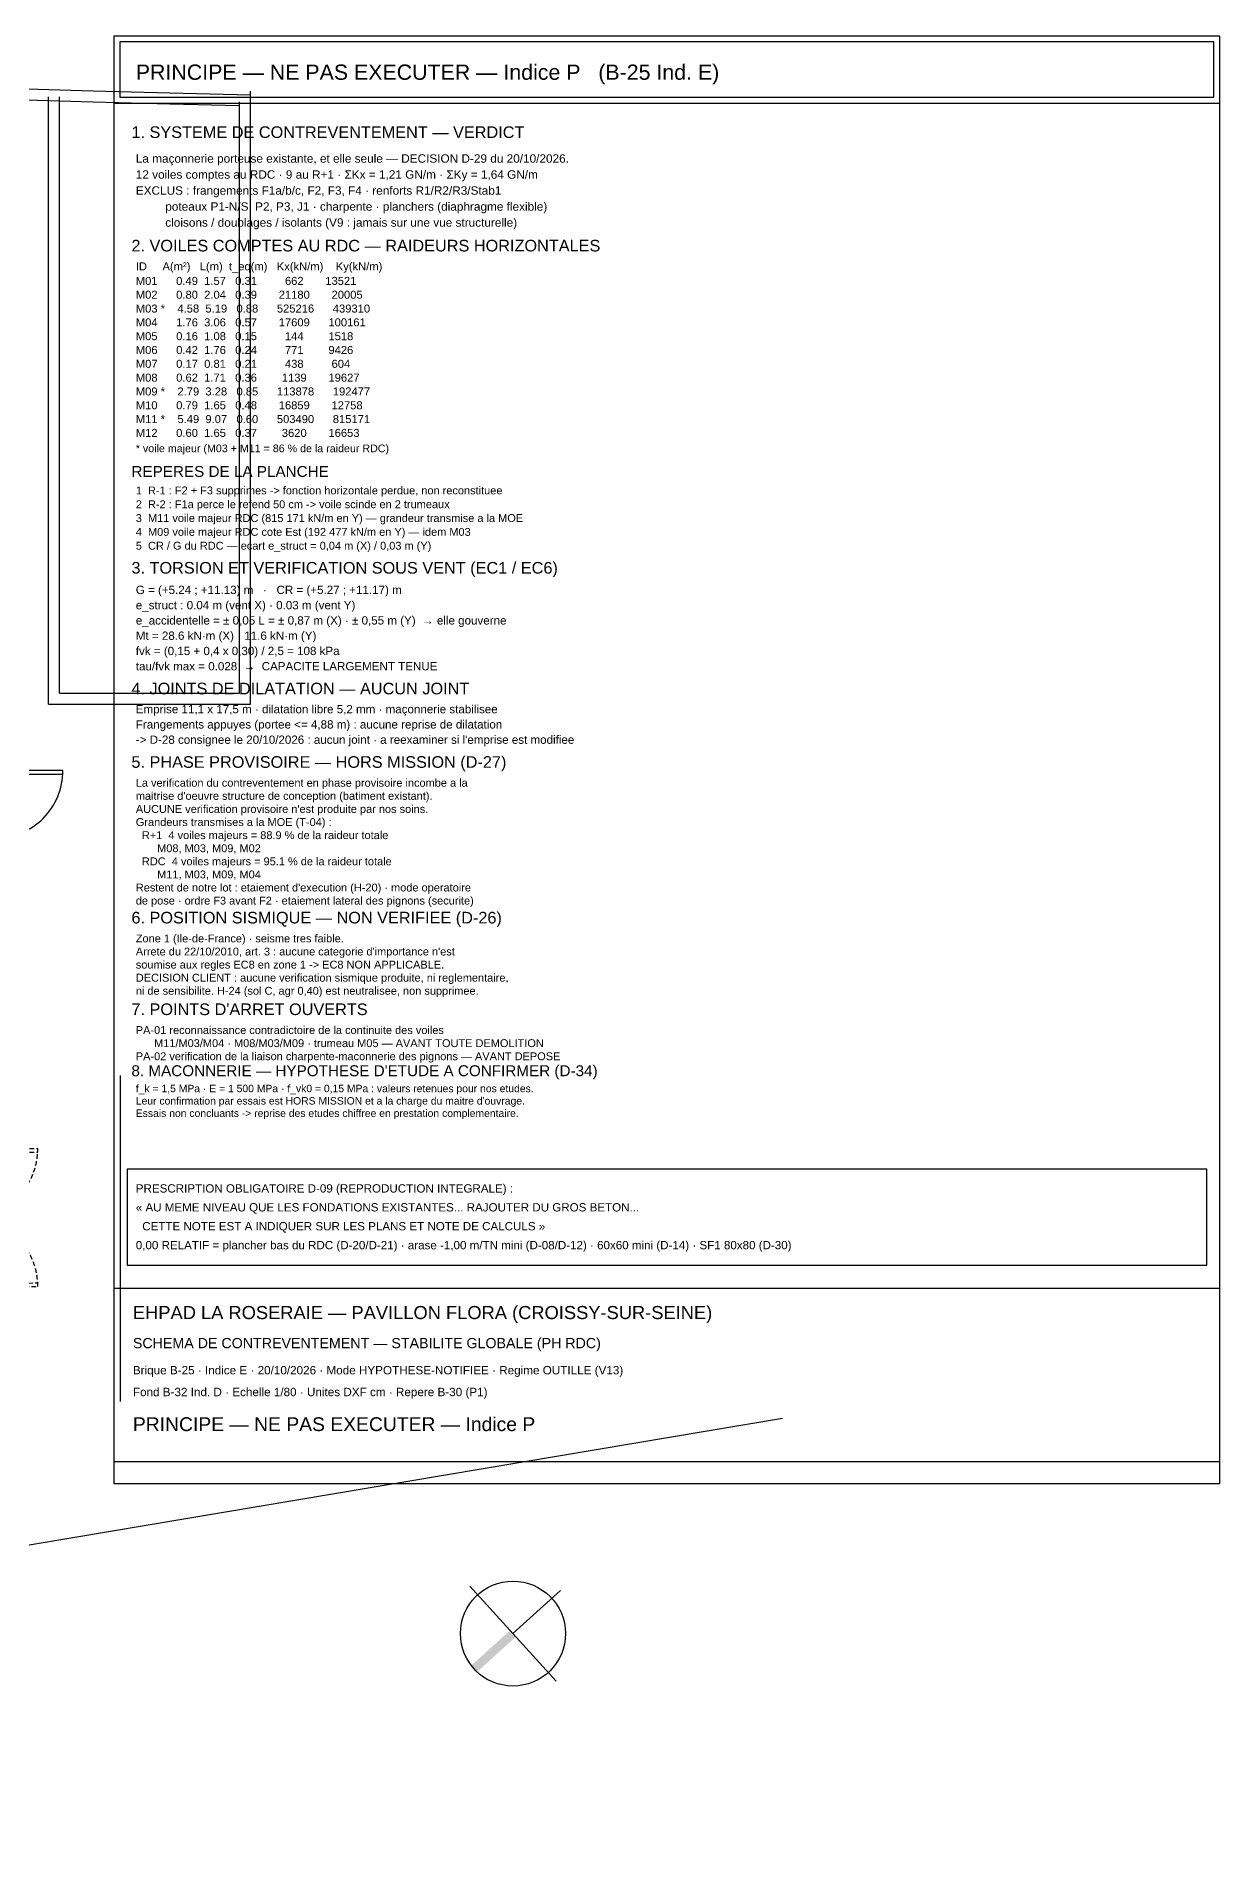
# Model space of a CAD drawing. Header units: centimetres. Extents: x 7169 to 11260, y 3983 to 6514.
# Drawn here: x 9633 to 11260, y 3983 to 6470 of the extents above; entities that cross this region are included whole.
import ezdxf

# ---------------------------------------------------------------- set-up
doc = ezdxf.new("R2010")
doc.units = ezdxf.units.CM
doc.linetypes.add('CACHE', pattern=[9.525, 6.35, -3.175])
doc.linetypes.add('PROJECTION', pattern=[0.3, 0.12, -0.18])
for name, color, linetype in [('010_mur', 8, 'Continuous'), ('030_menuiserie', 9, 'Continuous'), ('070_trait-fin', 9, 'Continuous'), ('B25-ALERTE', 1, 'Continuous'), ('B25-CADR', 7, 'Continuous'), ('B25-TEXTE', 7, 'Continuous')]:
    doc.layers.add(name, color=color, linetype=linetype)
doc.styles.get("Standard").update_dxf_attribs({"font": 'arial.ttf'})
pattern_1 = [(45.21487, (-11671.396, -4335.0017), (-4.5069355, 4.4732575), [])]

# ---------------------------------------------------------------- blocks, each defined once
blk = doc.blocks.new('*U1201')
for points in [[(0.05, -0.042), (0.05, 0), (0, 0), (0, -0.072), (0.035, -0.072), (0.035, -0.042)], [(0.065, -0.072), (0.035, -0.072), (0.035, -0.721), (0.065, -0.721)], [(0.668, -0.042), (0.668, 0), (0.718, 0), (0.718, -0.072), (0.683, -0.072), (0.683, -0.042)]]:
    blk.add_lwpolyline(points, close=True)
at = {"linetype": 'PROJECTION', "ltscale": 0.75}
blk.add_arc((0.035, -0.073), 0.648, 271.6999, 0.0451, dxfattribs=at)
blk = doc.blocks.new('Murs porteurs selon geometre projet')
at = {"layer": '010_mur'}
h = blk.add_hatch(dxfattribs=at)
h.set_pattern_fill('ANSI31', color=4, scale=2, angle=0.2149)
h.set_pattern_definition(pattern_1)
edge = h.paths.add_edge_path()
edge.add_line((-2690.4, 1231.6), (-2691.2, 1611.5))
edge.add_line((-2691.2, 1611.5), (-2687.8, 1611.5))
edge.add_line((-2687.8, 1611.5), (-2687.8, 1622.5))
edge.add_line((-2687.8, 1622.5), (-2688.1, 2002.9))
edge.add_line((-2688.1, 2002.9), (-2296.6, 1995))
edge.add_line((-2296.6, 1995), (-2296.1, 2023.3))
edge.add_line((-2296.1, 2023.3), (-2738, 2025.7))
edge.add_line((-2738, 2025.7), (-2737.5, 1602.6))
edge.add_line((-2737.5, 1602.6), (-2751, 1601.5))
edge.add_line((-2751, 1601.5), (-2751.6, 1599.2))
edge.add_line((-2751.6, 1599.2), (-2863.1, 1599.6))
edge.add_line((-2863.1, 1599.6), (-2865, 1564))
edge.add_line((-2865, 1564), (-2812.9, 1564))
edge.add_line((-2812.9, 1564), (-2744, 1564.3))
edge.add_line((-2744, 1564.3), (-2743.6, 1435.3))
edge.add_line((-2743.6, 1435.3), (-2743.1, 1231.5))
edge.add_line((-2743.1, 1231.5), (-2690.5, 1231.6))
h = blk.add_hatch(dxfattribs=at)
h.set_pattern_fill('ANSI31', color=4, scale=2, angle=0.2149)
h.set_pattern_definition(pattern_1)
h.paths.add_polyline_path([(-2168, 1876.3), (-2147.9, 1877.1), (-2148, 1871.7), (-2142.6, 1871.4), (-2140.1, 1976.7), (-2135.7, 1976.8), (-2136.1, 2027.4), (-2185.7, 2027.4), (-2189, 2022.9), (-2216.2, 2023.2), (-2217.6, 1994.6), (-2183.9, 1992), (-2168, 1975.6)])
at = {"layer": '010_mur', "lineweight": 5}
h = blk.add_hatch(dxfattribs=at)
h.set_pattern_fill('ANSI31', color=4, scale=2, angle=0.2149)
h.set_pattern_definition(pattern_1)
h.paths.add_polyline_path([(-2175.2, 1627.8), (-2175.3, 1609.2), (-2156.6, 1609.1), (-2156.6, 1605.1), (-2148.2, 1605), (-2148.1, 1607.1), (-2142.8, 1606.8), (-2141.9, 1628.5), (-2148.1, 1629), (-2148.6, 1626.7)])
at = {"layer": '010_mur'}
h = blk.add_hatch(dxfattribs=at)
h.set_pattern_fill('ANSI31', color=4, scale=2, angle=0.2149)
h.set_pattern_definition(pattern_1)
h.paths.add_polyline_path([(-3146.2, 1483.5), (-3109.8, 1483.8), (-3109.7, 1563.6), (-3016.4, 1563.7), (-3013.7, 1600.2), (-3126.8, 1600.6), (-3127.9, 1604.3), (-3149, 1603.9), (-3149, 1582.1), (-3146.1, 1581.8)])
h = blk.add_hatch(dxfattribs=at)
h.set_pattern_fill('ANSI31', color=4, scale=2, angle=0.2149)
h.set_pattern_definition(pattern_1)
h.paths.add_polyline_path([(-2402.1, 1174.5), (-2402.1, 1231.5), (-2690.5, 1231.6), (-2743.1, 1231.5), (-2743, 1168.1), (-2689.7, 1169.7), (-2689.6, 1175.2)])
h.paths.add_polyline_path([(-2311.9, 1231.4), (-2311.9, 1174.1), (-2137.3, 1173.5), (-2137.4, 1165.4), (-2115.1, 1163.6), (-2115.3, 1158.5), (-2085, 1158.7), (-2084.9, 1163.1), (-2082.9, 1165.1), (-2083, 1187.2), (-2086.2, 1189.8), (-2084.6, 1334.1), (-2080.1, 1334.5), (-2080.2, 1385.4), (-2140.1, 1385.4), (-2141.3, 1482.5), (-2171.6, 1483), (-2172.1, 1226.7), (-2176.8, 1226.9), (-2177.1, 1214.1), (-2198.3, 1215.1), (-2198.9, 1195), (-2258.6, 1195.1), (-2257.3, 1231.6)])
h = blk.add_hatch(dxfattribs=at)
h.set_pattern_fill('ANSI31', color=4, scale=2, angle=0.2149)
h.set_pattern_definition(pattern_1)
h.paths.add_polyline_path([(-3146.2, 1163.3), (-3146.2, 1212.5), (-3149.8, 1212.7), (-3149.1, 1233.4), (-3146.3, 1233.6), (-3146.3, 1332.6), (-3110, 1332.5), (-3110.2, 1165.1)])
h = blk.add_hatch(dxfattribs=at)
h.set_pattern_fill('ANSI31', color=4, scale=2, angle=0.2149)
h.set_pattern_definition(pattern_1)
h.paths.add_polyline_path([(-3109.7, 1007.7), (-3109.7, 1024.5), (-3110.3, 1075.8), (-3146.3, 1074.4), (-3146.4, 1028.5), (-3149.4, 1028.3), (-3150.4, 1006.7), (-3148, 1006.5), (-3147.3, 903.4), (-3116, 904.4), (-3116.6, 1007.6)])
h = blk.add_hatch(dxfattribs=at)
h.set_pattern_fill('ANSI31', color=4, scale=2, angle=0.2149)
h.set_pattern_definition(pattern_1)
edge = h.paths.add_edge_path()
edge.add_line((-2177.9, 940.2), (-2138.4, 940.1))
edge.add_line((-2138.4, 940.1), (-2137.2, 1034.8))
edge.add_line((-2137.2, 1034.8), (-2086.3, 1039))
edge.add_line((-2086.3, 1039), (-2086.4, 1034.4))
edge.add_line((-2086.4, 1034.4), (-2083.9, 1032))
edge.add_line((-2083.9, 1032), (-2083.6, 1009.2))
edge.add_line((-2083.6, 1009.2), (-2086.1, 1007.6))
edge.add_line((-2086.1, 1007.6), (-2086.4, 874.9))
edge.add_arc((-2083, 876.4), 3.71, 204.38, 256.8367)
edge.add_arc((-2084.7, 869.3), 3.64, -0.6892, 76.8367, ccw=False)
edge.add_line((-2081, 869.2), (-2080.8, 854.8))
edge.add_line((-2080.8, 854.8), (-2074.8, 854.2))
edge.add_line((-2074.8, 854.2), (-2075, 841.6))
edge.add_line((-2075, 841.6), (-2081, 840.8))
edge.add_line((-2081, 840.8), (-2081.6, 822.5))
edge.add_line((-2081.6, 822.5), (-2141.2, 822.7))
edge.add_line((-2141.2, 822.7), (-2141.6, 741.9))
edge.add_line((-2141.6, 741.9), (-2165.7, 740.7))
edge.add_line((-2165.7, 740.7), (-2167.7, 767.9))
edge.add_line((-2167.7, 767.9), (-2167.4, 879.3))
edge.add_arc((-2179.1, 882.2), 12.1, 346.1269, 443.5219)
edge.add_line((-2177.7, 894.2), (-2177.9, 940.2))
h.paths.add_polyline_path([(-2737.4, 657), (-2738.9, 1010.5), (-2743.4, 1010.5), (-2743.5, 1024.6), (-2743.4, 1058.6), (-2690.8, 1058.7), (-2692.2, 941.1), (-2277.5, 940.4), (-2277.3, 887), (-2601.4, 887.2), (-2690.1, 887.2), (-2690.2, 572.6), (-2740.2, 572.2), (-2740.5, 643.2), (-2740.6, 657)])
h = blk.add_hatch(dxfattribs=at)
h.set_pattern_fill('ANSI31', color=4, scale=2, angle=0.2149)
h.set_pattern_definition(pattern_1)
h.paths.add_polyline_path([(-3017.6, 657.2), (-3018, 634.4), (-3017.9, 583.4), (-3049.8, 582.3), (-3050.1, 632.4), (-3127.8, 632.4), (-3128, 630.1), (-3149.1, 630.3), (-3148.5, 652.7), (-3145.5, 652.8), (-3146.2, 753), (-3115.1, 752.9), (-3114.5, 660), (-3021.1, 657.1)])
at = {"layer": '010_mur', "lineweight": 5}
h = blk.add_hatch(dxfattribs=at)
h.set_pattern_fill('ANSI31', color=4, scale=2, angle=0.2149)
h.set_pattern_definition(pattern_1)
h.paths.add_polyline_path([(-3017.3, 375), (-3017.5, 342.5), (-3048.7, 343.9), (-3049.4, 497.7), (-3017.8, 497.6), (-3017.6, 382.3)])
at = {"layer": '010_mur', "flags": 128}
for points in [[(-2690.4, 1231.6), (-2691.2, 1611.5), (-2687.8, 1611.5), (-2687.8, 1622.5), (-2688.1, 2002.9), (-2296.6, 1995), (-2296.1, 2023.3), (-2738, 2025.7), (-2737.5, 1602.6), (-2751, 1601.5), (-2751.6, 1599.2), (-2863.1, 1599.6), (-2865, 1564), (-2812.9, 1564), (-2744, 1564.3), (-2743.6, 1435.3), (-2743.1, 1231.5)], [(-2311.9, 1174), (-2137.3, 1173.5), (-2137.4, 1165.4), (-2115.1, 1163.6), (-2115.3, 1158.5), (-2085, 1158.7), (-2084.9, 1163.1), (-2082.9, 1165.1), (-2083, 1187.2), (-2086.2, 1189.8), (-2084.6, 1334.1), (-2080.1, 1334.5), (-2080.2, 1385.4), (-2140.1, 1385.4), (-2141.3, 1482.5), (-2171.6, 1483), (-2172.1, 1226.7), (-2176.8, 1226.9), (-2177.1, 1214.1), (-2198.3, 1215.1), (-2198.9, 1195), (-2258.6, 1195.1), (-2257.3, 1231.6), (-2311.9, 1231.3)], [(-3146.2, 1163.3), (-3146.2, 1212.5), (-3149.8, 1212.7), (-3149.1, 1233.4), (-3146.3, 1233.6), (-3146.3, 1332.6), (-3110, 1332.5), (-3110.2, 1165.1), (-3146.2, 1163.3)], [(-2743.1, 1231.5), (-2743, 1168.1), (-2689.7, 1169.7)], [(-2401.9, 1231.3), (-2690.5, 1231.6)], [(-2401.9, 1231.3), (-2401.9, 1174.3)], [(-2311.9, 1231.3), (-2311.9, 1174)], [(-2689.7, 1169.7), (-2689.6, 1175.2), (-2401.9, 1174.3)], [(-3147.3, 903.4), (-3148, 1006.5), (-3150.4, 1006.7), (-3149.4, 1028.3), (-3146.4, 1028.5), (-3146.3, 1074.4), (-3110.3, 1075.8), (-3109.7, 1024.5), (-3109.7, 1007.7), (-3116.6, 1007.6)], [(-2737.4, 657), (-2738.9, 1010.5), (-2743.4, 1010.5), (-2743.5, 1024.6), (-2743.4, 1058.6), (-2690.8, 1058.7), (-2692.2, 941.1), (-2277.5, 940.4), (-2277.3, 887), (-2690.1, 887.2), (-2690.2, 572.6), (-2740.2, 572.2), (-2740.5, 643.2), (-2740.6, 657), (-2737.4, 657)], [(-3116.6, 1007.6), (-3116, 904.4), (-3147.3, 903.4)], [(-2690.6, 659.5), (-2690.1, 659.5)], [(-3017.3, 375), (-3017.5, 342.5), (-3048.7, 343.9), (-3049.4, 497.7), (-3017.8, 497.6), (-3017.6, 382.3), (-3017.3, 375)]]:
    blk.add_lwpolyline(points, dxfattribs=at)
for points in [[(-2168, 1876.3), (-2147.9, 1877.1), (-2148, 1871.7), (-2142.6, 1871.4), (-2140.1, 1976.7), (-2135.7, 1976.8), (-2136.1, 2027.4), (-2185.7, 2027.4), (-2189, 2022.9), (-2216.2, 2023.2), (-2217.6, 1994.6), (-2183.9, 1992), (-2168, 1975.6)], [(-2175.2, 1627.8), (-2175.3, 1609.2), (-2156.6, 1609.1), (-2156.6, 1605.1), (-2148.2, 1605), (-2148.1, 1607.1), (-2142.8, 1606.8), (-2141.9, 1628.5), (-2148.1, 1629), (-2148.6, 1626.7)], [(-3146.2, 1483.5), (-3109.8, 1483.8), (-3109.7, 1563.6), (-3016.4, 1563.7), (-3013.7, 1600.2), (-3126.8, 1600.6), (-3127.9, 1604.3), (-3149, 1603.9), (-3149, 1582.1), (-3146.1, 1581.8)], [(-3017.6, 657.2), (-3018, 634.4), (-3017.9, 583.4), (-3049.8, 582.3), (-3050.1, 632.4), (-3127.8, 632.4), (-3128, 630.1), (-3149.1, 630.3), (-3148.5, 652.7), (-3145.5, 652.8), (-3146.2, 753), (-3115.1, 752.9), (-3114.5, 660), (-3021.1, 657.1)]]:
    blk.add_lwpolyline(points, close=True, dxfattribs=at)
blk.add_lwpolyline([(-2177.9, 940.2), (-2138.4, 940.1), (-2137.2, 1034.8), (-2086.3, 1039), (-2086.4, 1034.4), (-2083.9, 1032), (-2083.6, 1009.2), (-2086.1, 1007.6), (-2086.4, 874.9, 0.232968), (-2083.9, 872.8, -0.351792), (-2081, 869.2), (-2080.8, 854.8), (-2074.8, 854.2), (-2075, 841.6), (-2081, 840.8), (-2081.6, 822.5), (-2141.2, 822.7), (-2141.6, 741.9), (-2165.7, 740.7), (-2167.7, 767.9), (-2167.4, 879.3, 0.452542), (-2177.7, 894.2)], format="xyb", close=True, dxfattribs=at)
at = {"layer": '030_menuiserie', "flags": 128}
for points in [[(-2147.2, 1629), (-2148, 1871.7)], [(-2141.9, 1628.5), (-2143, 1871.4)], [(-2864.3, 1575.9), (-3015.4, 1577.8)], [(-2864.3, 1580.9), (-3015.3, 1582.8)], [(-3129.5, 1332.5), (-3129.9, 1483.7)], [(-3124.5, 1332.5), (-3124.9, 1483.7)], [(-3133.6, 752.9), (-3134.2, 903.9)], [(-3128.6, 752.9), (-3129.2, 904)], [(-3034.1, 583.1), (-3035.6, 497.7)], [(-3029.1, 583), (-3030.6, 497.6)]]:
    blk.add_lwpolyline(points, dxfattribs=at)
at = {"layer": '030_menuiserie'}
blk.add_lwpolyline([(-2082.1, 1040.2), (-2114.7, 1040.1), (-2114.7, 1035.1), (-2081.7, 1035.2, 0.414214), (-2114.8, 1068.1, 0.414214), (-2022.1, 1161.4), (-2115.1, 1161.1), (-2115.1, 1156.1), (-2022.1, 1156.4)], format="xyb", dxfattribs=at)
at = {"layer": '070_trait-fin', "linetype": 'CACHE'}
for p, q in [((-2148.3, 450.9), (-2053.9, 451.8)), ((-2143.3, 455.9), (-2054, 456.8))]:
    blk.add_line(p, q, dxfattribs=at)
at = {"layer": '070_trait-fin'}
for points in [[(-3013.7, 1600.2), (-2863.1, 1599.6)], [(-3146.2, 1483.5), (-3146.3, 1332.6)], [(-3049.8, 582.3), (-3049.4, 497.7)]]:
    blk.add_lwpolyline(points, dxfattribs=at)
at = {"layer": '070_trait-fin', "linetype": 'CACHE', "flags": 128}
for points in [[(-2171.6, 1483), (-2171, 1609.2)], [(-2142.8, 1606.8), (-2141.3, 1482.5)], [(-2660.7, 941.1), (-2661.4, 1175.1)], [(-3146.3, 1074.4), (-3146.2, 1163.3)], [(-3110.2, 1165.1), (-3110.3, 1075.8)], [(-2743.4, 1085.2), (-2743, 1168.1)], [(-2116.8, 1036.5), (-2115.3, 1158.5)], [(-2086.3, 1039), (-2085, 1158.7)], [(-2491.3, 940.8), (-2491.2, 949.4), (-2660.7, 951.3)], [(-2690.2, 572.6), (-2690.3, 250.4)], [(-3048.7, 343.9), (-3048.3, 244.2)], [(-3017.9, 244.9), (-3017.5, 342.5)]]:
    blk.add_lwpolyline(points, dxfattribs=at)
at = {"layer": '070_trait-fin', "color": 7, "true_color": 0xffffff}
for points in [[(-3016.4, 1563.7), (-2865, 1564)], [(-3109.8, 1483.8), (-3110, 1332.5)], [(-3115.1, 752.9), (-3116, 904.4)], [(-3017.9, 583.4), (-3017.8, 497.6)]]:
    blk.add_lwpolyline(points, dxfattribs=at)
at = {"layer": '070_trait-fin', "flags": 128}
for points in [[(-2593.5, 1047.9), (-2692.1, 948.6)], [(-2692.1, 948.6), (-2593.5, 1047.9)], [(-2581.3, 1046.7), (-2626.9, 941)], [(-2562.3, 1046.6), (-2581.6, 940.9)], [(-2536.7, 1046.4), (-2541.2, 940.8)], [(-2509.7, 1046.3), (-2508.1, 940.8)], [(-2480.9, 1046.2), (-2479.4, 940.7)], [(-2451.1, 1027.2), (-2450.3, 940.7)], [(-2551.9, 996.9), (-2470.2, 996.9)], [(-2421.3, 976.9), (-2420.7, 940.6)], [(-3147.3, 903.4), (-3146.2, 753)]]:
    blk.add_lwpolyline(points, dxfattribs=at)
blk.add_lwpolyline([(-2470.2, 996.9, 10, 0, 0), (-2444.9, 996.9, 0, 0, 0)], format="xyseb", dxfattribs=at)
at = {"layer": '070_trait-fin', "linetype": 'CACHE'}
for points in [[(-2147.2, 641.7), (-2146.6, 741.9)], [(-2142.2, 641.6), (-2141.6, 741.9)], [(-2142.2, 641.6), (-2147.2, 641.7)], [(-2142.2, 641.6), (-2054.6, 641.5)], [(-2142.2, 641.6), (-2142.2, 636.6)], [(-2142.2, 636.6), (-2054.6, 636.5)], [(-2148.3, 450.9), (-2148.9, 350.7)], [(-2143.3, 450.9), (-2148.3, 450.9)], [(-2143.3, 451), (-2143.9, 350.7)], [(-2143.3, 451), (-2143.4, 455.9)]]:
    blk.add_lwpolyline(points, dxfattribs=at)
for centre, start, end in [((-2150.1, 641.7), 271.3776, 359.8812), ((-2149.3, 450.9), 0.5485, 89.0522)]:
    blk.add_arc(centre, 95.4, start, end, dxfattribs=at)
at = {"layer": '030_menuiserie', "xscale": 138.550195075006, "yscale": 138.550195075006, "zscale": 138.550195075006, "rotation": 189.9168593396885}
blk.add_blockref('*U1201', (-3102.5, 73.8), dxfattribs=at)
blk = doc.blocks.new('NORD')
for p, q in [((-149.9, 0), (149.9, 0)), ((0, 0), (0, -149.9))]:
    blk.add_line(p, q)
blk.add_circle((0, 0), 122.5)
blk.add_solid([(-10, 122.1), (10, 122.1), (-10, 0), (10, 0)])

msp = doc.modelspace()

# ---------------------------------------------------------------- linework, layer by layer
at = {"layer": '070_trait-fin'}
for p, q in [((9650.2, 5551.5), (9650.2, 6386.7)), ((9665.2, 5566.5), (9665.2, 6386.7)), ((9748.8, 4592.7), (9748.8, 5040.9)), ((10659, 4569.3), (7169.1, 3983.1))]:
    msp.add_line(p, q, dxfattribs=at)
for points in [[(9927.7, 6388.8), (9817, 6391.6), (9711.5, 6394.4), (9574, 6398.4), (9532.2, 6399.5, 0.414214), (9480.9, 6350.8), (9480.2, 6322.7)], [(9912.7, 6374.1), (9816.6, 6376.6), (9711.1, 6379.4), (9573.6, 6383.4), (9531.8, 6384.5, 0.414214), (9495.9, 6350.4), (9495.2, 6322.4)]]:
    msp.add_lwpolyline(points, format="xyb", dxfattribs=at)
for points in [[(9650.2, 5551.5), (9927.7, 5551.5), (9927.7, 6394.5)], [(9665.2, 5566.5), (9912.7, 5566.5), (9912.7, 6379.9)]]:
    msp.add_lwpolyline(points, dxfattribs=at)
at = {"layer": 'B25-ALERTE'}
for points in [[(9740, 6378), (11260, 6378), (11260, 6470), (9740, 6470), (9740, 6378)], [(9748, 6386), (11252, 6386), (11252, 6462), (9748, 6462), (9748, 6386)], [(9758, 4780), (11242, 4780), (11242, 4912), (9758, 4912), (9758, 4780)]]:
    msp.add_lwpolyline(points, dxfattribs=at)
at = {"layer": 'B25-CADR'}
for points in [[(9740, 4480), (11260, 4480), (11260, 6470), (9740, 6470), (9740, 4480)], [(9740, 4510), (11260, 4510), (11260, 4748), (9740, 4748), (9740, 4510)]]:
    msp.add_lwpolyline(points, dxfattribs=at)

# ---------------------------------------------------------------- block references
at = {"layer": '010_mur', "rotation": 359.7851270248765}
msp.add_blockref('Murs porteurs selon geometre projet', (11687.6, 4291.2), dxfattribs=at)
at = {"layer": '070_trait-fin', "xscale": 0.5892211539267361, "yscale": 0.5892211539267361, "zscale": 0.5892211539267361, "rotation": 132.2354592550134}
msp.add_blockref('NORD', (10288.4, 4273.6), dxfattribs=at)

# ---------------------------------------------------------------- texts
at = {"layer": 'B25-ALERTE'}
for s, height, p in [('PRINCIPE — NE PAS EXECUTER — Indice P   (B-25 Ind. E)', 21, (9770, 6410)), ('PRESCRIPTION OBLIGATOIRE D-09 (REPRODUCTION INTEGRALE) :', 11.4, (9770, 4880)), ('« AU MEME NIVEAU QUE LES FONDATIONS EXISTANTES... RAJOUTER DU GROS BETON...', 11.4, (9770, 4854)), ('  CETTE NOTE EST A INDIQUER SUR LES PLANS ET NOTE DE CALCULS »', 11.4, (9770, 4828)), ('PRINCIPE — NE PAS EXECUTER — Indice P', 19, (9766, 4552))]:
    msp.add_text(s, height=height, dxfattribs=at).set_placement(p)
at = {"layer": 'B25-CADR'}
for s, height, p in [('EHPAD LA ROSERAIE — PAVILLON FLORA (CROISSY-SUR-SEINE)', 18, (9766, 4706)), ('SCHEMA DE CONTREVENTEMENT — STABILITE GLOBALE (PH RDC)', 14, (9766, 4666)), ('Brique B-25 · Indice E · 20/10/2026 · Mode HYPOTHESE-NOTIFIEE · Regime OUTILLE (V13)', 11.5, (9766, 4630)), ('Fond B-32 Ind. D · Echelle 1/80 · Unites DXF cm · Repere B-30 (P1)', 11.5, (9766, 4600))]:
    msp.add_text(s, height=height, dxfattribs=at).set_placement(p)
at = {"layer": 'B25-TEXTE'}
for s, height, p in [('1. SYSTEME DE CONTREVENTEMENT — VERDICT', 16, (9764, 6330)), ('La maçonnerie porteuse existante, et elle seule — DECISION D-29 du 20/10/2026.', 11.6, (9770, 6296)), ('12 voiles comptes au RDC · 9 au R+1 · ΣKx = 1,21 GN/m · ΣKy = 1,64 GN/m', 11.6, (9770, 6274)), ('EXCLUS : frangements F1a/b/c, F2, F3, F4 · renforts R1/R2/R3/Stab1', 11.6, (9770, 6252)), ('         poteaux P1-N/S, P2, P3, J1 · charpente · planchers (diaphragme flexible)', 11.6, (9770, 6230)), ('         cloisons / doublages / isolants (V9 : jamais sur une vue structurelle)', 11.6, (9770, 6208)), ('2. VOILES COMPTES AU RDC — RAIDEURS HORIZONTALES', 16, (9764, 6174)), ('ID     A(m²)   L(m)  t_eq(m)   Kx(kN/m)    Ky(kN/m)', 11, (9770, 6148)), ('M01      0.49  1.57   0.31         662       13521', 11, (9770, 6128)), ('M02      0.80  2.04   0.39       21180       20005', 11, (9770, 6109)), ('M03 *    4.58  5.19   0.88      525216      439310', 11, (9770, 6090)), ('M04      1.76  3.06   0.57       17609      100161', 11, (9770, 6071)), ('M05      0.16  1.08   0.15         144        1518', 11, (9770, 6052)), ('M06      0.42  1.76   0.24         771        9426', 11, (9770, 6033)), ('M07      0.17  0.81   0.21         438         604', 11, (9770, 6014)), ('M08      0.62  1.71   0.36        1139       19627', 11, (9770, 5995)), ('M09 *    2.79  3.28   0.85      113878      192477', 11, (9770, 5976)), ('M10      0.79  1.65   0.48       16859       12758', 11, (9770, 5957)), ('M11 *    5.49  9.07   0.60      503490      815171', 11, (9770, 5938)), ('M12      0.60  1.65   0.37        3620       16653', 11, (9770, 5919)), ('* voile majeur (M03 + M11 = 86 % de la raideur RDC)', 10.5, (9770, 5898)), ('REPERES DE LA PLANCHE', 15, (9764, 5864)), ('1  R-1 : F2 + F3 supprimes -> fonction horizontale perdue, non reconstituee', 10.8, (9770, 5840)), ('2  R-2 : F1a perce le refend 50 cm -> voile scinde en 2 trumeaux', 10.8, (9770, 5821)), ('3  M11 voile majeur RDC (815 171 kN/m en Y) — grandeur transmise a la MOE', 10.8, (9770, 5802)), ('4  M09 voile majeur RDC cote Est (192 477 kN/m en Y) — idem M03', 10.8, (9770, 5783)), ('5  CR / G du RDC — ecart e_struct = 0,04 m (X) / 0,03 m (Y)', 10.8, (9770, 5764)), ('3. TORSION ET VERIFICATION SOUS VENT (EC1 / EC6)', 16, (9764, 5731)), ('G = (+5.24 ; +11.13) m   ·   CR = (+5.27 ; +11.17) m', 11.4, (9770, 5703)), ('e_struct : 0.04 m (vent X) · 0.03 m (vent Y)', 11.4, (9770, 5682)), ('e_accidentelle = ± 0,05 L = ± 0,87 m (X) · ± 0,55 m (Y)  → elle gouverne', 11.4, (9770, 5661)), ('Mt = 28.6 kN·m (X) · 11.6 kN·m (Y)', 11.4, (9770, 5640)), ('fvk = (0,15 + 0,4 x 0,30) / 2,5 = 108 kPa', 11.4, (9770, 5619)), ('tau/fvk max = 0.028  →  CAPACITE LARGEMENT TENUE', 11.4, (9770, 5598)), ('4. JOINTS DE DILATATION — AUCUN JOINT', 16, (9764, 5565)), ('Emprise 11,1 x 17,5 m · dilatation libre 5,2 mm · maçonnerie stabilisee', 11.4, (9770, 5539)), ('Frangements appuyes (portee <= 4,88 m) : aucune reprise de dilatation', 11.4, (9770, 5518)), ("-> D-28 consignee le 20/10/2026 : aucun joint · a reexaminer si l'emprise est modifiee", 11.4, (9770, 5497)), ('5. PHASE PROVISOIRE — HORS MISSION (D-27)', 16, (9764, 5464)), ('La verification du contreventement en phase provisoire incombe a la', 10.8, (9770, 5438)), ("maitrise d'oeuvre structure de conception (batiment existant).", 10.8, (9770, 5420)), ("AUCUNE verification provisoire n'est produite par nos soins.", 10.8, (9770, 5402)), ('Grandeurs transmises a la MOE (T-04) :', 10.8, (9770, 5384)), ('  R+1  4 voiles majeurs = 88.9 % de la raideur totale', 10.8, (9770, 5366)), ('       M08, M03, M09, M02', 10.8, (9770, 5348)), ('  RDC  4 voiles majeurs = 95.1 % de la raideur totale', 10.8, (9770, 5330)), ('       M11, M03, M09, M04', 10.8, (9770, 5312)), ("Restent de notre lot : etaiement d'execution (H-20) · mode operatoire", 10.8, (9770, 5294)), ('de pose · ordre F3 avant F2 · etaiement lateral des pignons (securite)', 10.8, (9770, 5276)), ('6. POSITION SISMIQUE — NON VERIFIEE (D-26)', 16, (9764, 5250)), ('Zone 1 (Ile-de-France) · seisme tres faible.', 10.8, (9770, 5224)), ("Arrete du 22/10/2010, art. 3 : aucune categorie d'importance n'est", 10.8, (9770, 5206)), ('soumise aux regles EC8 en zone 1 -> EC8 NON APPLICABLE.', 10.8, (9770, 5188)), ('DECISION CLIENT : aucune verification sismique produite, ni reglementaire,', 10.8, (9770, 5170)), ('ni de sensibilite. H-24 (sol C, agr 0,40) est neutralisee, non supprimee.', 10.8, (9770, 5152)), ("7. POINTS D'ARRET OUVERTS", 16, (9764, 5124)), ('PA-01 reconnaissance contradictoire de la continuite des voiles', 10.8, (9770, 5098)), ('PA-02 verification de la liaison charpente-maconnerie des pignons — AVANT DEPOSE', 10.8, (9770, 5062)), ('      M11/M03/M04 · M08/M03/M09 · trumeau M05 — AVANT TOUTE DEMOLITION', 10.8, (9770, 5080)), ("8. MACONNERIE — HYPOTHESE D'ETUDE A CONFIRMER (D-34)", 15, (9764, 5040)), ('f_k = 1,5 MPa · E = 1 500 MPa · f_vk0 = 0,15 MPa : valeurs retenues pour nos etudes.', 10.2, (9770, 5018)), ("Leur confirmation par essais est HORS MISSION et a la charge du maitre d'ouvrage.", 10.2, (9770, 5001)), ('Essais non concluants -> reprise des etudes chiffree en prestation complementaire.', 10.2, (9770, 4984)), ('0,00 RELATIF = plancher bas du RDC (D-20/D-21) · arase -1,00 m/TN mini (D-08/D-12) · 60x60 mini (D-14) · SF1 80x80 (D-30)', 11.4, (9770, 4802))]:
    msp.add_text(s, height=height, dxfattribs=at).set_placement(p)

doc.saveas('drawing.dxf')
